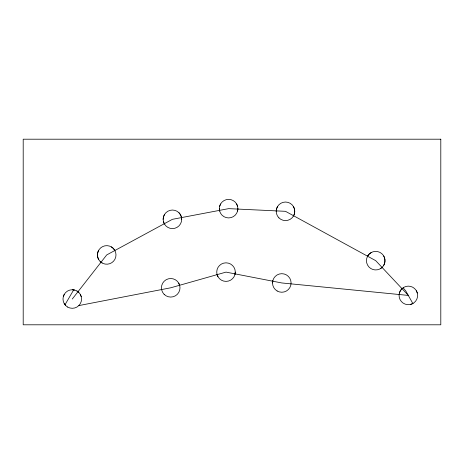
<?xml version="1.0" encoding="UTF-8"?>
<svg xmlns="http://www.w3.org/2000/svg" width="464" height="464" viewBox="0 0 464 464"><rect width="100%" height="100%" fill="white"/><g stroke="black" fill="none" stroke-linecap="round" stroke-linejoin="round"><path stroke-width="0.7" d="M163.148 219.315L163.461 216.914L164.389 214.675M237.58 211.045A9.28 9.28 0 0 0 226.217 199.677A9.28 9.28 0 0 0 222.053 215.203A9.28 9.28 0 0 0 237.58 211.045L237.899 208.643M234.975 274.514L235.294 272.113A9.28 9.28 0 0 0 221.374 264.074A9.28 9.28 0 0 0 221.374 280.146A9.28 9.28 0 0 0 235.294 272.113M276.208 211.317L276.527 208.916L277.449 206.677M272.525 282.959L272.838 280.558M63.313 296.624L64.241 294.385M98.675 250.287C97.092 253.141 97.092 256.708 98.675 259.567M219.652 206.242L220.58 204.003M293.526 215.957C295.11 213.098 295.11 209.531 293.526 206.677M367.691 256.024L366.763 258.262A9.28 9.28 0 0 0 377.336 269.799A9.28 9.28 0 0 0 383.328 255.339A9.28 9.28 0 0 0 367.691 256.024L369.164 254.098L371.084 252.625M383.763 265.304C385.346 262.444 385.346 258.877 383.763 256.024M399.382 293.016L400.31 290.777L401.783 288.857L403.709 287.378A9.28 9.28 0 0 1 417.594 294.611A9.28 9.28 0 0 1 405.176 304.135A9.28 9.28 0 0 1 401.783 288.857M65.03 304.697L73.648 289.925M72.274 299.025L106.714 254.927L172.428 219.315L228.619 208.643L285.488 211.317L375.724 260.664L408.349 295.417L281.805 282.959L226.014 272.113L170.717 287.796L78.839 305.585M380.364 268.697L382.29 267.223M410.75 304.378L412.989 303.456M72.274 289.745L74.675 290.058M111.354 246.889L113.274 248.362L114.747 250.287L115.675 252.526A9.28 9.28 0 0 1 105.102 264.068A9.28 9.28 0 0 1 99.11 249.603A9.28 9.28 0 0 1 114.747 250.287M100.149 261.487L102.074 262.96M76.914 290.986L78.839 292.459M403.123 287.831L405.722 290.876L412.856 303.508M178.988 212.756L180.467 214.675L181.389 216.914L181.708 219.315A9.28 9.28 0 0 1 167.788 227.354A9.28 9.28 0 0 1 167.788 211.282A9.28 9.28 0 0 1 181.708 219.315M64.241 303.665L65.714 305.585M416.382 290.777L417.31 293.016M236.652 204.003L237.58 206.242M217.048 274.514L217.976 276.753M163.461 221.717L164.389 223.955M178.756 283.156L179.684 285.395M80.313 294.385L81.241 296.624M219.339 208.643L219.652 211.045M440.8 139.2L23.2 139.2L23.2 324.8L440.8 324.8L440.8 139.2M278.928 217.877A9.28 9.28 0 0 0 294.454 213.718A9.28 9.28 0 0 0 283.086 202.35A9.28 9.28 0 0 0 278.928 217.877M67.634 307.058A9.28 9.28 0 0 0 81.554 299.025A9.28 9.28 0 0 0 67.634 290.986A9.28 9.28 0 0 0 67.634 307.058M164.157 294.356A9.28 9.28 0 0 0 179.684 290.197A9.28 9.28 0 0 0 168.316 278.835A9.28 9.28 0 0 0 164.157 294.356M277.165 290.998A9.28 9.28 0 0 0 291.085 282.959A9.28 9.28 0 0 0 277.165 274.926A9.28 9.28 0 0 0 277.165 290.998"/></g></svg>
